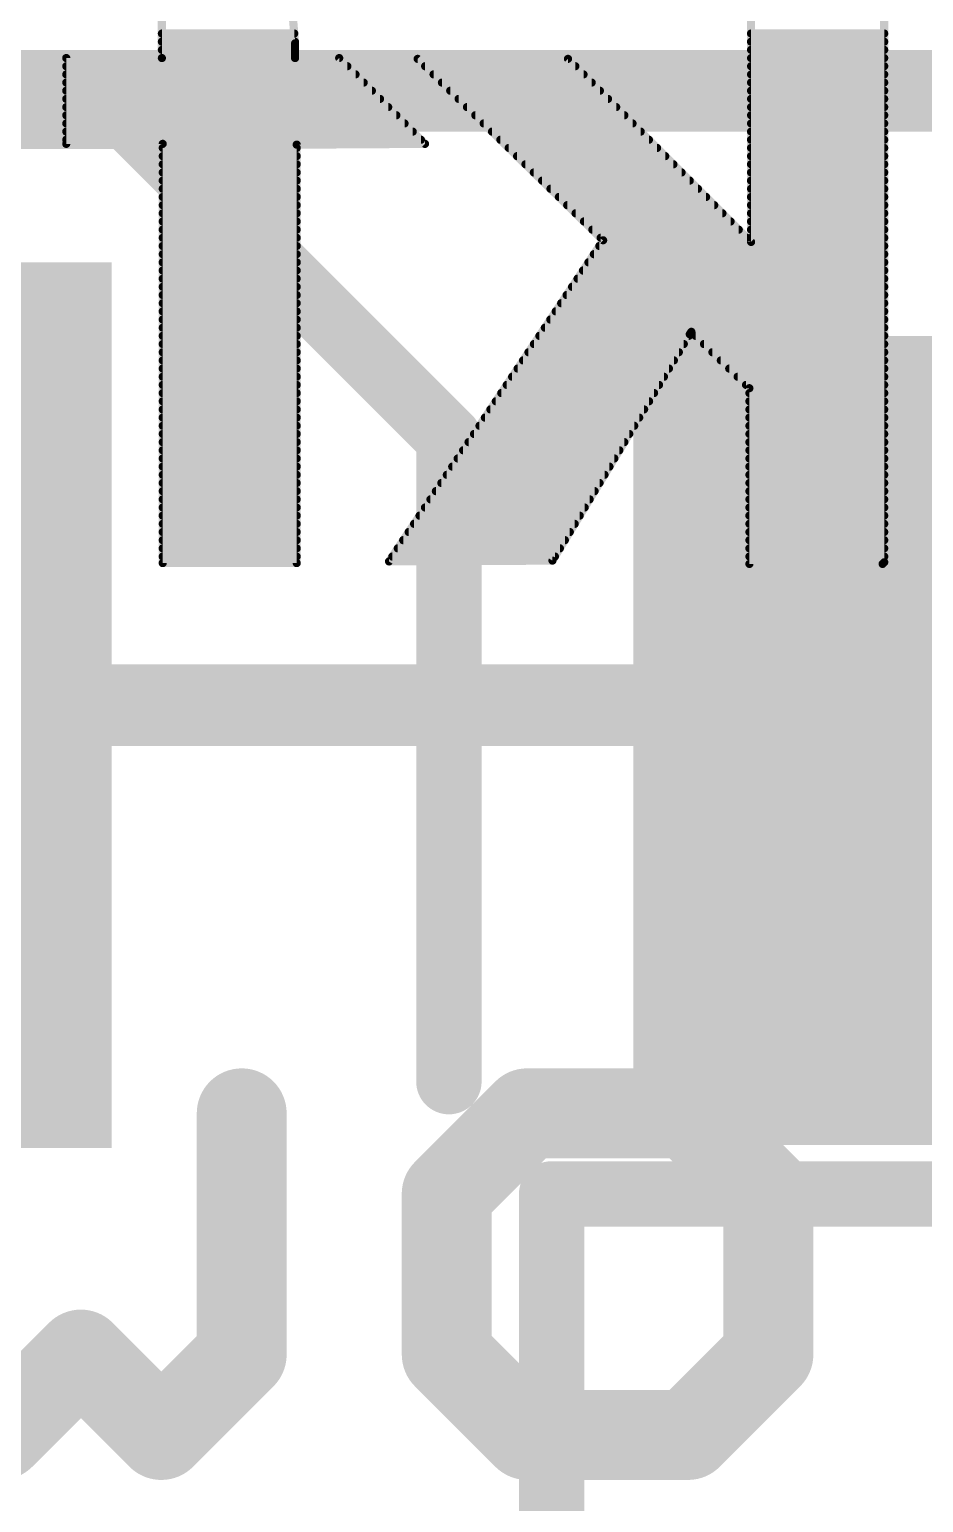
# Model space of a CAD drawing. Extents: x -128 to 56, y -3 to 18.
# Drawn here: x 29.39 to 32.169, y 8.312 to 12.89 of the extents above; entities that cross this region are included whole.
import ezdxf

# ---------------------------------------------------------------- set-up
doc = ezdxf.new("R2010")
doc.units = 0
for name, color, linetype in [('1', 12, 'CONTINUOUS'), ('16', 132, 'CONTINUOUS'), ('21', 53, 'CONTINUOUS'), ('22', 53, 'CONTINUOUS'), ('29', 253, 'CONTINUOUS'), ('31', 253, 'CONTINUOUS'), ('51', 53, 'CONTINUOUS')]:
    doc.layers.add(name, color=color, linetype=linetype)

# ---------------------------------------------------------------- blocks, each defined once
blk = doc.blocks.new('RECT')
blk.add_solid([(-0.5, -0.5), (0.5, -0.5), (-0.5, 0.5), (0.5, 0.5)])

msp = doc.modelspace()

# ---------------------------------------------------------------- linework, layer by layer
at = {"layer": '1', "const_width": 0.254}
for points in [[(28.194, 10.79), (31.9074, 10.79)], [(31.9074, 10.79), (31.9786, 10.7188)]]:
    msp.add_lwpolyline(points, dxfattribs=at)
at = {"layer": '1', "const_width": 0.127}
for points in [[(31.9523, 10.8349, 1), (31.8625, 10.7451)], [(31.9074, 10.7265, 1), (31.9074, 10.8535)], [(31.9337, 10.6739, 1), (32.0235, 10.7637)]]:
    msp.add_lwpolyline(points, format="xyb", dxfattribs=at)
at = {"layer": '16', "const_width": 0.254}
msp.add_lwpolyline([(5.08, 12.7), (44.45, 12.7)], dxfattribs=at)
at = {"layer": '21', "const_width": 0.2032}
for points in [[(26.694, 12.62), (29.694, 12.62)], [(29.694, 12.62), (30.694, 11.62)], [(30.694, 11.62), (30.694, 9.62)], [(31.0134, 5.969), (31.0134, 9.271)], [(31.0134, 9.271), (37.5666, 9.271)]]:
    msp.add_lwpolyline(points, dxfattribs=at)
at = {"layer": '21', "const_width": 0.1016}
for points in [[(29.7299, 12.6559, 1), (29.6581, 12.5841)], [(29.694, 12.5692, 1), (29.694, 12.6708)], [(30.7448, 11.62, 1), (30.6432, 11.62)], [(30.6581, 11.5841, 1), (30.7299, 11.6559)], [(30.6432, 9.62, 1), (30.7448, 9.62)], [(31.0642, 9.271, 1), (30.9626, 9.271)], [(31.0134, 9.3218, 1), (31.0134, 9.2202)]]:
    msp.add_lwpolyline(points, format="xyb", dxfattribs=at)
at = {"layer": '22'}
for points, const_width in [([(31.6332, 13.4036), (31.6332, 12.2301)], 0.0254), ([(32.0472, 11.2344), (32.0472, 13.1674)], 0.0254), ([(30.2158, 12.8473), (30.1981, 13.0607)], 0.0254), ([(29.8018, 12.9413), (29.8018, 12.8016)], 0.0254), ([(29.8018, 12.8778), (30.2133, 12.8778)], 0.0254), ([(31.6332, 12.8778), (32.0472, 12.8778)], 0.0254), ([(29.8018, 12.8524), (30.2154, 12.8524)], 0.0254), ([(29.8018, 12.827), (30.2158, 12.827)], 0.0254), ([(30.2158, 12.8016), (30.2158, 12.8473)], 0.0254), ([(31.6332, 12.8524), (32.0472, 12.8524)], 0.0254), ([(31.6332, 12.827), (32.0472, 12.827)], 0.0254), ([(29.8018, 12.8016), (29.5046, 12.8016)], 0.0254), ([(29.5046, 12.8016), (29.5046, 12.5349)], 0.0254), ([(29.5046, 12.7762), (30.3784, 12.7762)], 0.0254), ([(29.8018, 12.8016), (30.2158, 12.8016)], 0.0254), ([(30.353, 12.8016), (30.2158, 12.8016)], 0.0254), ([(30.6197, 12.5349), (30.353, 12.8016)], 0.0254), ([(31.0642, 12.7991), (30.5968, 12.7991)], 0.0254), ([(30.5968, 12.7991), (31.1734, 12.2352)], 0.0254), ([(30.6202, 12.7762), (31.0871, 12.7762)], 0.0254), ([(31.6332, 12.2301), (31.0642, 12.7991)], 0.0254), ([(31.6332, 12.8016), (32.0472, 12.8016)], 0.0254), ([(31.6332, 12.7762), (32.0472, 12.7762)], 0.0254), ([(29.5046, 12.7508), (30.4038, 12.7508)], 0.0254), ([(29.5046, 12.7254), (30.4292, 12.7254)], 0.0254), ([(30.6462, 12.7508), (31.1125, 12.7508)], 0.0254), ([(30.6722, 12.7254), (31.1379, 12.7254)], 0.0254), ([(31.6332, 12.7508), (32.0472, 12.7508)], 0.0254), ([(31.6332, 12.7254), (32.0472, 12.7254)], 0.0254), ([(29.5046, 12.7), (30.4546, 12.7)], 0.0254), ([(29.5046, 12.6746), (30.48, 12.6746)], 0.0254), ([(30.6981, 12.7), (31.1633, 12.7)], 0.0254), ([(30.7241, 12.6746), (31.1887, 12.6746)], 0.0254), ([(31.6332, 12.7), (32.0472, 12.7)], 0.0254), ([(31.6332, 12.6746), (32.0472, 12.6746)], 0.0254), ([(29.5046, 12.6492), (30.5054, 12.6492)], 0.0254), ([(30.7501, 12.6492), (31.2141, 12.6492)], 0.0254), ([(31.6332, 12.6492), (32.0472, 12.6492)], 0.0254), ([(29.5046, 12.6238), (30.5308, 12.6238)], 0.0254), ([(29.5046, 12.5984), (30.5562, 12.5984)], 0.0254), ([(30.776, 12.6238), (31.2395, 12.6238)], 0.0254), ([(30.802, 12.5984), (31.2649, 12.5984)], 0.0254), ([(31.6332, 12.6238), (32.0472, 12.6238)], 0.0254), ([(31.6332, 12.5984), (32.0472, 12.5984)], 0.0254), ([(29.5046, 12.573), (30.5816, 12.573)], 0.0254), ([(29.5046, 12.5476), (30.607, 12.5476)], 0.0254), ([(29.5046, 12.5349), (29.8044, 12.5349)], 0.0254), ([(29.8044, 12.5349), (29.8044, 11.2319)], 0.0254), ([(30.2209, 12.5324), (30.6197, 12.5349)], 0.0254), ([(30.828, 12.573), (31.2903, 12.573)], 0.0254), ([(30.854, 12.5476), (31.3157, 12.5476)], 0.0254), ([(31.6332, 12.573), (32.0472, 12.573)], 0.0254), ([(31.6332, 12.5476), (32.0472, 12.5476)], 0.0254), ([(29.8044, 12.5222), (30.2209, 12.5222)], 0.0254), ([(29.8044, 12.4968), (30.2209, 12.4968)], 0.0254), ([(30.2209, 11.2319), (30.2209, 12.5324)], 0.0254), ([(30.8799, 12.5222), (31.3411, 12.5222)], 0.0254), ([(30.9059, 12.4968), (31.3665, 12.4968)], 0.0254), ([(31.6332, 12.5222), (32.0472, 12.5222)], 0.0254), ([(31.6332, 12.4968), (32.0472, 12.4968)], 0.0254), ([(29.8044, 12.4714), (30.2209, 12.4714)], 0.0254), ([(29.8044, 12.446), (30.2209, 12.446)], 0.0254), ([(30.9319, 12.4714), (31.3919, 12.4714)], 0.0254), ([(30.9579, 12.446), (31.4173, 12.446)], 0.0254), ([(31.6332, 12.4714), (32.0472, 12.4714)], 0.0254), ([(31.6332, 12.446), (32.0472, 12.446)], 0.0254), ([(29.8044, 12.4206), (30.2209, 12.4206)], 0.0254), ([(30.9838, 12.4206), (31.4427, 12.4206)], 0.0254), ([(31.6332, 12.4206), (32.0472, 12.4206)], 0.0254), ([(29.8044, 12.3952), (30.2209, 12.3952)], 0.0254), ([(29.8044, 12.3698), (30.2209, 12.3698)], 0.0254), ([(31.0098, 12.3952), (31.4681, 12.3952)], 0.0254), ([(31.0358, 12.3698), (31.4935, 12.3698)], 0.0254), ([(31.6332, 12.3952), (32.0472, 12.3952)], 0.0254), ([(31.6332, 12.3698), (32.0472, 12.3698)], 0.0254), ([(29.8044, 12.3444), (30.2209, 12.3444)], 0.0254), ([(29.8044, 12.319), (30.2209, 12.319)], 0.0254), ([(31.0617, 12.3444), (31.5189, 12.3444)], 0.0254), ([(31.0877, 12.319), (31.5443, 12.319)], 0.0254), ([(31.6332, 12.3444), (32.0472, 12.3444)], 0.0254), ([(31.6332, 12.319), (32.0472, 12.319)], 0.0254), ([(29.8044, 12.2936), (30.2209, 12.2936)], 0.0254), ([(29.8044, 12.2682), (30.2209, 12.2682)], 0.0254), ([(31.1137, 12.2936), (31.5697, 12.2936)], 0.0254), ([(31.1397, 12.2682), (31.5951, 12.2682)], 0.0254), ([(31.6332, 12.2936), (32.0472, 12.2936)], 0.0254), ([(31.6332, 12.2682), (32.0472, 12.2682)], 0.0254), ([(29.8044, 12.2428), (30.2209, 12.2428)], 0.0254), ([(29.8044, 12.2174), (30.2209, 12.2174)], 0.0254), ([(31.1734, 12.2352), (30.5079, 11.237)], 0.0254), ([(31.1615, 12.2174), (32.0472, 12.2174)], 0.0254), ([(31.1656, 12.2428), (31.6205, 12.2428)], 0.0254), ([(31.6332, 12.2428), (32.0472, 12.2428)], 0.0254), ([(29.8044, 12.192), (30.2209, 12.192)], 0.0254), ([(31.1446, 12.192), (32.0472, 12.192)], 0.0254), ([(29.8044, 12.1666), (30.2209, 12.1666)], 0.0254), ([(29.8044, 12.1412), (30.2209, 12.1412)], 0.0254), ([(31.1107, 12.1412), (32.0472, 12.1412)], 0.0254), ([(31.1277, 12.1666), (32.0472, 12.1666)], 0.0254), ([(29.8044, 12.1158), (30.2209, 12.1158)], 0.0254), ([(29.8044, 12.0904), (30.2209, 12.0904)], 0.0254), ([(31.0769, 12.0904), (32.0472, 12.0904)], 0.0254), ([(31.0938, 12.1158), (32.0472, 12.1158)], 0.0254), ([(29.8044, 12.065), (30.2209, 12.065)], 0.0254), ([(29.8044, 12.0396), (30.2209, 12.0396)], 0.0254), ([(31.043, 12.0396), (32.0472, 12.0396)], 0.0254), ([(31.0599, 12.065), (32.0472, 12.065)], 0.0254), ([(29.8044, 12.0142), (30.2209, 12.0142)], 0.0254), ([(29.8044, 11.9888), (30.2209, 11.9888)], 0.0254), ([(31.0091, 11.9888), (32.0472, 11.9888)], 0.0254), ([(31.0261, 12.0142), (32.0472, 12.0142)], 0.0254), ([(29.8044, 11.9634), (30.2209, 11.9634)], 0.0254), ([(29.8044, 11.938), (30.2209, 11.938)], 0.0254), ([(30.9753, 11.938), (31.4396, 11.938)], 0.0254), ([(30.9922, 11.9634), (32.0472, 11.9634)], 0.0254), ([(31.0159, 11.2395), (31.4427, 11.9431)], 0.0254), ([(31.4427, 11.9431), (31.4477, 11.9507)], 0.0254), ([(31.4477, 11.9507), (31.6281, 11.7754)], 0.0254), ([(31.4608, 11.938), (32.0472, 11.938)], 0.0254), ([(29.8044, 11.9126), (30.2209, 11.9126)], 0.0254), ([(30.9583, 11.9126), (31.4242, 11.9126)], 0.0254), ([(31.4869, 11.9126), (32.0472, 11.9126)], 0.0254), ([(29.8044, 11.8872), (30.2209, 11.8872)], 0.0254), ([(29.8044, 11.8618), (30.2209, 11.8618)], 0.0254), ([(30.9245, 11.8618), (31.3934, 11.8618)], 0.0254), ([(30.9414, 11.8872), (31.4088, 11.8872)], 0.0254), ([(31.513, 11.8872), (32.0472, 11.8872)], 0.0254), ([(31.5392, 11.8618), (32.0472, 11.8618)], 0.0254), ([(29.8044, 11.8364), (30.2209, 11.8364)], 0.0254), ([(29.8044, 11.811), (30.2209, 11.811)], 0.0254), ([(30.8906, 11.811), (31.3626, 11.811)], 0.0254), ([(30.9075, 11.8364), (31.378, 11.8364)], 0.0254), ([(31.5653, 11.8364), (32.0472, 11.8364)], 0.0254), ([(31.5915, 11.811), (32.0472, 11.811)], 0.0254), ([(29.8044, 11.7856), (30.2209, 11.7856)], 0.0254), ([(29.8044, 11.7602), (30.2209, 11.7602)], 0.0254), ([(30.8567, 11.7602), (31.3318, 11.7602)], 0.0254), ([(30.8737, 11.7856), (31.3472, 11.7856)], 0.0254), ([(31.6176, 11.7856), (32.0472, 11.7856)], 0.0254), ([(31.6281, 11.7754), (31.6281, 11.2293)], 0.0254), ([(31.6281, 11.7602), (32.0472, 11.7602)], 0.0254), ([(29.8044, 11.7348), (30.2209, 11.7348)], 0.0254), ([(29.8044, 11.7094), (30.2209, 11.7094)], 0.0254), ([(30.8229, 11.7094), (31.3009, 11.7094)], 0.0254), ([(30.8398, 11.7348), (31.3163, 11.7348)], 0.0254), ([(31.6281, 11.7348), (32.0472, 11.7348)], 0.0254), ([(31.6281, 11.7094), (32.0472, 11.7094)], 0.0254), ([(29.8044, 11.684), (30.2209, 11.684)], 0.0254), ([(30.8059, 11.684), (31.2855, 11.684)], 0.0254), ([(31.6281, 11.684), (32.0472, 11.684)], 0.0254), ([(29.8044, 11.6586), (30.2209, 11.6586)], 0.0254), ([(29.8044, 11.6332), (30.2209, 11.6332)], 0.0254), ([(30.772, 11.6332), (31.2547, 11.6332)], 0.0254), ([(30.789, 11.6586), (31.2701, 11.6586)], 0.0254), ([(31.6281, 11.6586), (32.0472, 11.6586)], 0.0254), ([(31.6281, 11.6332), (32.0472, 11.6332)], 0.0254), ([(29.8044, 11.6078), (30.2209, 11.6078)], 0.0254), ([(29.8044, 11.5824), (30.2209, 11.5824)], 0.0254), ([(30.7382, 11.5824), (31.2239, 11.5824)], 0.0254), ([(30.7551, 11.6078), (31.2393, 11.6078)], 0.0254), ([(31.6281, 11.6078), (32.0472, 11.6078)], 0.0254), ([(31.6281, 11.5824), (32.0472, 11.5824)], 0.0254), ([(29.8044, 11.557), (30.2209, 11.557)], 0.0254), ([(29.8044, 11.5316), (30.2209, 11.5316)], 0.0254), ([(30.7043, 11.5316), (31.1931, 11.5316)], 0.0254), ([(30.7212, 11.557), (31.2085, 11.557)], 0.0254), ([(31.6281, 11.557), (32.0472, 11.557)], 0.0254), ([(31.6281, 11.5316), (32.0472, 11.5316)], 0.0254), ([(29.8044, 11.5062), (30.2209, 11.5062)], 0.0254), ([(29.8044, 11.4808), (30.2209, 11.4808)], 0.0254), ([(30.6704, 11.4808), (31.1623, 11.4808)], 0.0254), ([(30.6874, 11.5062), (31.1777, 11.5062)], 0.0254), ([(31.6281, 11.5062), (32.0472, 11.5062)], 0.0254), ([(31.6281, 11.4808), (32.0472, 11.4808)], 0.0254), ([(29.8044, 11.4554), (30.2209, 11.4554)], 0.0254), ([(30.6535, 11.4554), (31.1469, 11.4554)], 0.0254), ([(31.6281, 11.4554), (32.0472, 11.4554)], 0.0254), ([(29.8044, 11.43), (30.2209, 11.43)], 0.0254), ([(29.8044, 11.4046), (30.2209, 11.4046)], 0.0254), ([(30.6196, 11.4046), (31.116, 11.4046)], 0.0254), ([(30.6366, 11.43), (31.1315, 11.43)], 0.0254), ([(31.6281, 11.43), (32.0472, 11.43)], 0.0254), ([(31.6281, 11.4046), (32.0472, 11.4046)], 0.0254), ([(29.8044, 11.3792), (30.2209, 11.3792)], 0.0254), ([(29.8044, 11.3538), (30.2209, 11.3538)], 0.0254), ([(30.5858, 11.3538), (31.0852, 11.3538)], 0.0254), ([(30.6027, 11.3792), (31.1006, 11.3792)], 0.0254), ([(31.6281, 11.3792), (32.0472, 11.3792)], 0.0254), ([(31.6281, 11.3538), (32.0472, 11.3538)], 0.0254), ([(29.8044, 11.3284), (30.2209, 11.3284)], 0.0254), ([(29.8044, 11.303), (30.2209, 11.303)], 0.0254), ([(30.5519, 11.303), (31.0544, 11.303)], 0.0254), ([(30.5688, 11.3284), (31.0698, 11.3284)], 0.0254), ([(31.6281, 11.3284), (32.0472, 11.3284)], 0.0254), ([(31.6281, 11.303), (32.0472, 11.303)], 0.0254), ([(29.8044, 11.2776), (30.2209, 11.2776)], 0.0254), ([(29.8044, 11.2522), (30.2209, 11.2522)], 0.0254), ([(30.518, 11.2522), (31.0236, 11.2522)], 0.0254), ([(30.535, 11.2776), (31.039, 11.2776)], 0.0254), ([(31.6281, 11.2776), (32.0472, 11.2776)], 0.0254), ([(31.6281, 11.2522), (32.0472, 11.2522)], 0.0254), ([(29.8044, 11.2319), (30.2209, 11.2319)], 0.0254), ([(30.5079, 11.237), (31.0159, 11.2395)], 0.0254), ([(31.6281, 11.2293), (32.0421, 11.2293)], 0.0254), ([(32.0421, 11.2293), (32.0472, 11.2344)], 0.0254), ([(30.05, 9.5216), (30.05, 8.7717)], 0.2794), ([(30.6872, 9.2716), (30.9372, 9.5216)], 0.2794), ([(30.9372, 9.5216), (31.4372, 9.5216)], 0.2794), ([(31.4372, 9.5216), (31.6871, 9.2716)], 0.2794), ([(30.6872, 8.7717), (30.6872, 9.2716)], 0.2794), ([(31.6871, 9.2716), (31.6871, 8.7717)], 0.2794), ([(29.3, 8.5217), (29.0501, 8.7717)], 0.2794), ([(29.55, 8.7717), (29.3, 8.5217)], 0.2794), ([(29.8, 8.5217), (29.55, 8.7717)], 0.2794), ([(30.05, 8.7717), (29.8, 8.5217)], 0.2794), ([(30.9372, 8.5217), (30.6872, 8.7717)], 0.2794), ([(31.6871, 8.7717), (31.4372, 8.5217)], 0.2794), ([(31.4372, 8.5217), (30.9372, 8.5217)], 0.2794)]:
    msp.add_lwpolyline(points, dxfattribs=dict(at, const_width=const_width))
for points, const_width in [([(29.8018, 12.8841, 1), (29.8018, 12.8715)], 0.0127), ([(30.2133, 12.8715, 1), (30.2133, 12.8841)], 0.0127), ([(31.6332, 12.8841, 1), (31.6332, 12.8715)], 0.0127), ([(32.0472, 12.8715, 1), (32.0472, 12.8841)], 0.0127), ([(29.8018, 12.8588, 1), (29.8018, 12.8461)], 0.0127), ([(29.8018, 12.8333, 1), (29.8018, 12.8207)], 0.0127), ([(30.2222, 12.8473, 1), (30.2095, 12.8473)], 0.0127), ([(30.2095, 12.8468, 1), (30.2221, 12.8478)], 0.0127), ([(30.2154, 12.8461, 1), (30.2154, 12.8588)], 0.0127), ([(30.2158, 12.8207, 1), (30.2158, 12.8333)], 0.0127), ([(31.6332, 12.8588, 1), (31.6332, 12.8461)], 0.0127), ([(31.6332, 12.8333, 1), (31.6332, 12.8207)], 0.0127), ([(32.0472, 12.8461, 1), (32.0472, 12.8588)], 0.0127), ([(32.0472, 12.8207, 1), (32.0472, 12.8333)], 0.0127), ([(29.511, 12.8016, 1), (29.4982, 12.8016)], 0.0127), ([(29.5046, 12.8079, 1), (29.5046, 12.7953)], 0.0127), ([(29.5046, 12.7826, 1), (29.5046, 12.7699)], 0.0127), ([(29.7954, 12.8016, 1), (29.8082, 12.8016)], 0.0127), ([(29.8018, 12.8079, 1), (29.8018, 12.7953)], 0.0127), ([(29.8018, 12.7953, 1), (29.8018, 12.8079)], 0.0127), ([(30.2095, 12.8016, 1), (30.2222, 12.8016)], 0.0127), ([(30.2158, 12.8079, 1), (30.2158, 12.7953)], 0.0127), ([(30.2158, 12.7953, 1), (30.2158, 12.8079)], 0.0127), ([(30.3575, 12.8061, 1), (30.3485, 12.7971)], 0.0127), ([(30.353, 12.7953, 1), (30.353, 12.8079)], 0.0127), ([(30.3784, 12.7699, 1), (30.3784, 12.7826)], 0.0127), ([(30.5968, 12.8055, 1), (30.5968, 12.7928)], 0.0127), ([(30.6012, 12.8036, 1), (30.5924, 12.7946)], 0.0127), ([(30.6202, 12.7826, 1), (30.6202, 12.7699)], 0.0127), ([(31.0687, 12.8036, 1), (31.0597, 12.7946)], 0.0127), ([(31.0642, 12.7928, 1), (31.0642, 12.8055)], 0.0127), ([(31.0871, 12.7699, 1), (31.0871, 12.7826)], 0.0127), ([(31.6332, 12.8079, 1), (31.6332, 12.7953)], 0.0127), ([(31.6332, 12.7826, 1), (31.6332, 12.7699)], 0.0127), ([(32.0472, 12.7953, 1), (32.0472, 12.8079)], 0.0127), ([(32.0472, 12.7699, 1), (32.0472, 12.7826)], 0.0127), ([(29.5046, 12.7571, 1), (29.5046, 12.7445)], 0.0127), ([(29.5046, 12.7317, 1), (29.5046, 12.7191)], 0.0127), ([(30.4038, 12.7445, 1), (30.4038, 12.7571)], 0.0127), ([(30.4292, 12.7191, 1), (30.4292, 12.7317)], 0.0127), ([(30.6462, 12.7571, 1), (30.6462, 12.7445)], 0.0127), ([(30.6722, 12.7317, 1), (30.6722, 12.7191)], 0.0127), ([(31.1125, 12.7445, 1), (31.1125, 12.7571)], 0.0127), ([(31.1379, 12.7191, 1), (31.1379, 12.7317)], 0.0127), ([(31.6332, 12.7571, 1), (31.6332, 12.7445)], 0.0127), ([(31.6332, 12.7317, 1), (31.6332, 12.7191)], 0.0127), ([(32.0472, 12.7445, 1), (32.0472, 12.7571)], 0.0127), ([(32.0472, 12.7191, 1), (32.0472, 12.7317)], 0.0127), ([(29.5046, 12.7064, 1), (29.5046, 12.6937)], 0.0127), ([(29.5046, 12.6809, 1), (29.5046, 12.6683)], 0.0127), ([(30.4546, 12.6937, 1), (30.4546, 12.7064)], 0.0127), ([(30.48, 12.6683, 1), (30.48, 12.6809)], 0.0127), ([(30.6981, 12.7064, 1), (30.6981, 12.6937)], 0.0127), ([(30.7241, 12.6809, 1), (30.7241, 12.6683)], 0.0127), ([(31.1633, 12.6937, 1), (31.1633, 12.7064)], 0.0127), ([(31.1887, 12.6683, 1), (31.1887, 12.6809)], 0.0127), ([(31.6332, 12.7064, 1), (31.6332, 12.6937)], 0.0127), ([(31.6332, 12.6809, 1), (31.6332, 12.6683)], 0.0127), ([(32.0472, 12.6937, 1), (32.0472, 12.7064)], 0.0127), ([(32.0472, 12.6683, 1), (32.0472, 12.6809)], 0.0127), ([(29.5046, 12.6555, 1), (29.5046, 12.6429)], 0.0127), ([(30.5054, 12.6429, 1), (30.5054, 12.6555)], 0.0127), ([(30.7501, 12.6555, 1), (30.7501, 12.6429)], 0.0127), ([(31.2141, 12.6429, 1), (31.2141, 12.6555)], 0.0127), ([(31.6332, 12.6555, 1), (31.6332, 12.6429)], 0.0127), ([(32.0472, 12.6429, 1), (32.0472, 12.6555)], 0.0127), ([(29.5046, 12.6302, 1), (29.5046, 12.6175)], 0.0127), ([(29.5046, 12.6047, 1), (29.5046, 12.5921)], 0.0127), ([(30.5308, 12.6175, 1), (30.5308, 12.6302)], 0.0127), ([(30.5562, 12.5921, 1), (30.5562, 12.6047)], 0.0127), ([(30.776, 12.6302, 1), (30.776, 12.6175)], 0.0127), ([(30.802, 12.6047, 1), (30.802, 12.5921)], 0.0127), ([(31.2395, 12.6175, 1), (31.2395, 12.6302)], 0.0127), ([(31.2649, 12.5921, 1), (31.2649, 12.6047)], 0.0127), ([(31.6332, 12.6302, 1), (31.6332, 12.6175)], 0.0127), ([(31.6332, 12.6047, 1), (31.6332, 12.5921)], 0.0127), ([(32.0472, 12.6175, 1), (32.0472, 12.6302)], 0.0127), ([(32.0472, 12.5921, 1), (32.0472, 12.6047)], 0.0127), ([(29.5046, 12.5793, 1), (29.5046, 12.5667)], 0.0127), ([(29.5046, 12.554, 1), (29.5046, 12.5413)], 0.0127), ([(29.5046, 12.5412, 1), (29.5046, 12.5286)], 0.0127), ([(29.8108, 12.5349, 1), (29.798, 12.5349)], 0.0127), ([(29.8044, 12.5286, 1), (29.8044, 12.5412)], 0.0127), ([(30.5816, 12.5667, 1), (30.5816, 12.5793)], 0.0127), ([(30.607, 12.5413, 1), (30.607, 12.554)], 0.0127), ([(30.6152, 12.5304, 1), (30.6242, 12.5394)], 0.0127), ([(30.6197, 12.5286, 1), (30.6197, 12.5412)], 0.0127), ([(30.828, 12.5793, 1), (30.828, 12.5667)], 0.0127), ([(30.854, 12.554, 1), (30.854, 12.5413)], 0.0127), ([(31.2903, 12.5667, 1), (31.2903, 12.5793)], 0.0127), ([(31.3157, 12.5413, 1), (31.3157, 12.554)], 0.0127), ([(31.6332, 12.5793, 1), (31.6332, 12.5667)], 0.0127), ([(31.6332, 12.554, 1), (31.6332, 12.5413)], 0.0127), ([(32.0472, 12.5667, 1), (32.0472, 12.5793)], 0.0127), ([(32.0472, 12.5413, 1), (32.0472, 12.554)], 0.0127), ([(29.4982, 12.5349, 1), (29.511, 12.5349)], 0.0127), ([(29.8044, 12.5285, 1), (29.8044, 12.5159)], 0.0127), ([(29.8044, 12.5031, 1), (29.8044, 12.4905)], 0.0127), ([(30.2273, 12.5324, 1), (30.2145, 12.5324)], 0.0127), ([(30.2209, 12.5387, 1), (30.2209, 12.5261)], 0.0127), ([(30.2209, 12.5159, 1), (30.2209, 12.5285)], 0.0127), ([(30.2209, 12.4905, 1), (30.2209, 12.5031)], 0.0127), ([(30.8799, 12.5285, 1), (30.8799, 12.5159)], 0.0127), ([(30.9059, 12.5031, 1), (30.9059, 12.4905)], 0.0127), ([(31.3411, 12.5159, 1), (31.3411, 12.5285)], 0.0127), ([(31.3665, 12.4905, 1), (31.3665, 12.5031)], 0.0127), ([(31.6332, 12.5285, 1), (31.6332, 12.5159)], 0.0127), ([(31.6332, 12.5031, 1), (31.6332, 12.4905)], 0.0127), ([(32.0472, 12.5159, 1), (32.0472, 12.5285)], 0.0127), ([(32.0472, 12.4905, 1), (32.0472, 12.5031)], 0.0127), ([(29.8044, 12.4778, 1), (29.8044, 12.4651)], 0.0127), ([(29.8044, 12.4523, 1), (29.8044, 12.4397)], 0.0127), ([(30.2209, 12.4651, 1), (30.2209, 12.4778)], 0.0127), ([(30.2209, 12.4397, 1), (30.2209, 12.4523)], 0.0127), ([(30.9319, 12.4778, 1), (30.9319, 12.4651)], 0.0127), ([(30.9579, 12.4523, 1), (30.9579, 12.4397)], 0.0127), ([(31.3919, 12.4651, 1), (31.3919, 12.4778)], 0.0127), ([(31.4173, 12.4397, 1), (31.4173, 12.4523)], 0.0127), ([(31.6332, 12.4778, 1), (31.6332, 12.4651)], 0.0127), ([(31.6332, 12.4523, 1), (31.6332, 12.4397)], 0.0127), ([(32.0472, 12.4651, 1), (32.0472, 12.4778)], 0.0127), ([(32.0472, 12.4397, 1), (32.0472, 12.4523)], 0.0127), ([(29.8044, 12.4269, 1), (29.8044, 12.4143)], 0.0127), ([(30.2209, 12.4143, 1), (30.2209, 12.4269)], 0.0127), ([(30.9838, 12.4269, 1), (30.9838, 12.4143)], 0.0127), ([(31.4427, 12.4143, 1), (31.4427, 12.4269)], 0.0127), ([(31.6332, 12.4269, 1), (31.6332, 12.4143)], 0.0127), ([(32.0472, 12.4143, 1), (32.0472, 12.4269)], 0.0127), ([(29.8044, 12.4016, 1), (29.8044, 12.3889)], 0.0127), ([(29.8044, 12.3762, 1), (29.8044, 12.3635)], 0.0127), ([(30.2209, 12.3889, 1), (30.2209, 12.4016)], 0.0127), ([(30.2209, 12.3635, 1), (30.2209, 12.3762)], 0.0127), ([(31.0098, 12.4016, 1), (31.0098, 12.3889)], 0.0127), ([(31.0358, 12.3762, 1), (31.0358, 12.3635)], 0.0127), ([(31.4681, 12.3889, 1), (31.4681, 12.4016)], 0.0127), ([(31.4935, 12.3635, 1), (31.4935, 12.3762)], 0.0127), ([(31.6332, 12.4016, 1), (31.6332, 12.3889)], 0.0127), ([(31.6332, 12.3762, 1), (31.6332, 12.3635)], 0.0127), ([(32.0472, 12.3889, 1), (32.0472, 12.4016)], 0.0127), ([(32.0472, 12.3635, 1), (32.0472, 12.3762)], 0.0127), ([(29.8044, 12.3254, 1), (29.8044, 12.3127)], 0.0127), ([(29.8044, 12.3507, 1), (29.8044, 12.3381)], 0.0127), ([(30.2209, 12.3381, 1), (30.2209, 12.3507)], 0.0127), ([(30.2209, 12.3127, 1), (30.2209, 12.3254)], 0.0127), ([(31.0617, 12.3507, 1), (31.0617, 12.3381)], 0.0127), ([(31.0877, 12.3254, 1), (31.0877, 12.3127)], 0.0127), ([(31.5189, 12.3381, 1), (31.5189, 12.3507)], 0.0127), ([(31.5443, 12.3127, 1), (31.5443, 12.3254)], 0.0127), ([(31.6332, 12.3507, 1), (31.6332, 12.3381)], 0.0127), ([(31.6332, 12.3254, 1), (31.6332, 12.3127)], 0.0127), ([(32.0472, 12.3381, 1), (32.0472, 12.3507)], 0.0127), ([(32.0472, 12.3127, 1), (32.0472, 12.3254)], 0.0127), ([(29.8044, 12.3, 1), (29.8044, 12.2873)], 0.0127), ([(29.8044, 12.2745, 1), (29.8044, 12.2619)], 0.0127), ([(30.2209, 12.2873, 1), (30.2209, 12.3)], 0.0127), ([(30.2209, 12.2619, 1), (30.2209, 12.2745)], 0.0127), ([(31.1137, 12.3, 1), (31.1137, 12.2873)], 0.0127), ([(31.1397, 12.2745, 1), (31.1397, 12.2619)], 0.0127), ([(31.5697, 12.2873, 1), (31.5697, 12.3)], 0.0127), ([(31.5951, 12.2619, 1), (31.5951, 12.2745)], 0.0127), ([(31.6332, 12.3, 1), (31.6332, 12.2873)], 0.0127), ([(31.6332, 12.2745, 1), (31.6332, 12.2619)], 0.0127), ([(32.0472, 12.2873, 1), (32.0472, 12.3)], 0.0127), ([(32.0472, 12.2619, 1), (32.0472, 12.2745)], 0.0127), ([(29.8044, 12.2492, 1), (29.8044, 12.2365)], 0.0127), ([(29.8044, 12.2238, 1), (29.8044, 12.2111)], 0.0127), ([(30.2209, 12.2365, 1), (30.2209, 12.2492)], 0.0127), ([(30.2209, 12.2111, 1), (30.2209, 12.2238)], 0.0127), ([(31.1615, 12.2238, 1), (31.1615, 12.2111)], 0.0127), ([(31.1656, 12.2492, 1), (31.1656, 12.2365)], 0.0127), ([(31.1787, 12.2317, 1), (31.1681, 12.2387)], 0.0127), ([(31.169, 12.2307, 1), (31.1778, 12.2397)], 0.0127), ([(31.6205, 12.2365, 1), (31.6205, 12.2492)], 0.0127), ([(31.6332, 12.2492, 1), (31.6332, 12.2365)], 0.0127), ([(31.6269, 12.2301, 1), (31.6396, 12.2301)], 0.0127), ([(31.6287, 12.2256, 1), (31.6377, 12.2346)], 0.0127), ([(32.0472, 12.2365, 1), (32.0472, 12.2492)], 0.0127), ([(32.0472, 12.2111, 1), (32.0472, 12.2238)], 0.0127), ([(29.8044, 12.1983, 1), (29.8044, 12.1857)], 0.0127), ([(30.2209, 12.1857, 1), (30.2209, 12.1983)], 0.0127), ([(31.1446, 12.1983, 1), (31.1446, 12.1857)], 0.0127), ([(32.0472, 12.1857, 1), (32.0472, 12.1983)], 0.0127), ([(29.8044, 12.173, 1), (29.8044, 12.1603)], 0.0127), ([(29.8044, 12.1476, 1), (29.8044, 12.1349)], 0.0127), ([(30.2209, 12.1603, 1), (30.2209, 12.173)], 0.0127), ([(30.2209, 12.1349, 1), (30.2209, 12.1476)], 0.0127), ([(31.1107, 12.1476, 1), (31.1107, 12.1349)], 0.0127), ([(31.1277, 12.173, 1), (31.1277, 12.1603)], 0.0127), ([(32.0472, 12.1603, 1), (32.0472, 12.173)], 0.0127), ([(32.0472, 12.1349, 1), (32.0472, 12.1476)], 0.0127), ([(29.8044, 12.0968, 1), (29.8044, 12.0841)], 0.0127), ([(29.8044, 12.1221, 1), (29.8044, 12.1095)], 0.0127), ([(30.2209, 12.1095, 1), (30.2209, 12.1221)], 0.0127), ([(30.2209, 12.0841, 1), (30.2209, 12.0968)], 0.0127), ([(31.0769, 12.0968, 1), (31.0769, 12.0841)], 0.0127), ([(31.0938, 12.1221, 1), (31.0938, 12.1095)], 0.0127), ([(32.0472, 12.1095, 1), (32.0472, 12.1221)], 0.0127), ([(32.0472, 12.0841, 1), (32.0472, 12.0968)], 0.0127), ([(29.8044, 12.0714, 1), (29.8044, 12.0587)], 0.0127), ([(29.8044, 12.0459, 1), (29.8044, 12.0333)], 0.0127), ([(30.2209, 12.0587, 1), (30.2209, 12.0714)], 0.0127), ([(30.2209, 12.0333, 1), (30.2209, 12.0459)], 0.0127), ([(31.043, 12.0459, 1), (31.043, 12.0333)], 0.0127), ([(31.0599, 12.0714, 1), (31.0599, 12.0587)], 0.0127), ([(32.0472, 12.0587, 1), (32.0472, 12.0714)], 0.0127), ([(32.0472, 12.0333, 1), (32.0472, 12.0459)], 0.0127), ([(29.8044, 12.0206, 1), (29.8044, 12.0079)], 0.0127), ([(29.8044, 11.9952, 1), (29.8044, 11.9825)], 0.0127), ([(30.2209, 12.0079, 1), (30.2209, 12.0206)], 0.0127), ([(30.2209, 11.9825, 1), (30.2209, 11.9952)], 0.0127), ([(31.0091, 11.9952, 1), (31.0091, 11.9825)], 0.0127), ([(31.0261, 12.0206, 1), (31.0261, 12.0079)], 0.0127), ([(32.0472, 12.0079, 1), (32.0472, 12.0206)], 0.0127), ([(32.0472, 11.9825, 1), (32.0472, 11.9952)], 0.0127), ([(29.8044, 11.9444, 1), (29.8044, 11.9317)], 0.0127), ([(29.8044, 11.9697, 1), (29.8044, 11.9571)], 0.0127), ([(30.2209, 11.9571, 1), (30.2209, 11.9697)], 0.0127), ([(30.2209, 11.9317, 1), (30.2209, 11.9444)], 0.0127), ([(30.9753, 11.9444, 1), (30.9753, 11.9317)], 0.0127), ([(30.9922, 11.9697, 1), (30.9922, 11.9571)], 0.0127), ([(31.4374, 11.9466, 1), (31.448, 11.9396)], 0.0127), ([(31.4481, 11.9398, 1), (31.4373, 11.9464)], 0.0127), ([(31.4396, 11.9317, 1), (31.4396, 11.9444)], 0.0127), ([(31.4521, 11.9553, 1), (31.4433, 11.9461)], 0.0127), ([(31.453, 11.9472, 1), (31.4424, 11.9542)], 0.0127), ([(31.4608, 11.9444, 1), (31.4608, 11.9317)], 0.0127), ([(32.0472, 11.9571, 1), (32.0472, 11.9697)], 0.0127), ([(32.0472, 11.9317, 1), (32.0472, 11.9444)], 0.0127), ([(29.8044, 11.919, 1), (29.8044, 11.9063)], 0.0127), ([(30.2209, 11.9063, 1), (30.2209, 11.919)], 0.0127), ([(30.9583, 11.919, 1), (30.9583, 11.9063)], 0.0127), ([(31.4242, 11.9063, 1), (31.4242, 11.919)], 0.0127), ([(31.4869, 11.919, 1), (31.4869, 11.9063)], 0.0127), ([(32.0472, 11.9063, 1), (32.0472, 11.919)], 0.0127), ([(29.8044, 11.8935, 1), (29.8044, 11.8809)], 0.0127), ([(29.8044, 11.8681, 1), (29.8044, 11.8555)], 0.0127), ([(30.2209, 11.8809, 1), (30.2209, 11.8935)], 0.0127), ([(30.2209, 11.8555, 1), (30.2209, 11.8681)], 0.0127), ([(30.9245, 11.8681, 1), (30.9245, 11.8555)], 0.0127), ([(30.9414, 11.8935, 1), (30.9414, 11.8809)], 0.0127), ([(31.3934, 11.8555, 1), (31.3934, 11.8681)], 0.0127), ([(31.4088, 11.8809, 1), (31.4088, 11.8935)], 0.0127), ([(31.513, 11.8935, 1), (31.513, 11.8809)], 0.0127), ([(31.5392, 11.8681, 1), (31.5392, 11.8555)], 0.0127), ([(32.0472, 11.8809, 1), (32.0472, 11.8935)], 0.0127), ([(32.0472, 11.8555, 1), (32.0472, 11.8681)], 0.0127), ([(29.8044, 11.8428, 1), (29.8044, 11.8301)], 0.0127), ([(29.8044, 11.8173, 1), (29.8044, 11.8047)], 0.0127), ([(30.2209, 11.8301, 1), (30.2209, 11.8428)], 0.0127), ([(30.2209, 11.8047, 1), (30.2209, 11.8173)], 0.0127), ([(30.8906, 11.8173, 1), (30.8906, 11.8047)], 0.0127), ([(30.9075, 11.8428, 1), (30.9075, 11.8301)], 0.0127), ([(31.3626, 11.8047, 1), (31.3626, 11.8173)], 0.0127), ([(31.378, 11.8301, 1), (31.378, 11.8428)], 0.0127), ([(31.5653, 11.8428, 1), (31.5653, 11.8301)], 0.0127), ([(31.5915, 11.8173, 1), (31.5915, 11.8047)], 0.0127), ([(32.0472, 11.8301, 1), (32.0472, 11.8428)], 0.0127), ([(32.0472, 11.8047, 1), (32.0472, 11.8173)], 0.0127), ([(29.8044, 11.7666, 1), (29.8044, 11.7539)], 0.0127), ([(29.8044, 11.7919, 1), (29.8044, 11.7793)], 0.0127), ([(30.2209, 11.7793, 1), (30.2209, 11.7919)], 0.0127), ([(30.2209, 11.7539, 1), (30.2209, 11.7666)], 0.0127), ([(30.8567, 11.7666, 1), (30.8567, 11.7539)], 0.0127), ([(30.8737, 11.7919, 1), (30.8737, 11.7793)], 0.0127), ([(31.3318, 11.7539, 1), (31.3318, 11.7666)], 0.0127), ([(31.3472, 11.7793, 1), (31.3472, 11.7919)], 0.0127), ([(31.6176, 11.7919, 1), (31.6176, 11.7793)], 0.0127), ([(31.6345, 11.7754, 1), (31.6217, 11.7754)], 0.0127), ([(31.6281, 11.7666, 1), (31.6281, 11.7539)], 0.0127), ([(31.6237, 11.7708, 1), (31.6325, 11.78)], 0.0127), ([(32.0472, 11.7793, 1), (32.0472, 11.7919)], 0.0127), ([(32.0472, 11.7539, 1), (32.0472, 11.7666)], 0.0127), ([(29.8044, 11.7411, 1), (29.8044, 11.7285)], 0.0127), ([(29.8044, 11.7157, 1), (29.8044, 11.7031)], 0.0127), ([(30.2209, 11.7285, 1), (30.2209, 11.7411)], 0.0127), ([(30.2209, 11.7031, 1), (30.2209, 11.7157)], 0.0127), ([(30.8229, 11.7157, 1), (30.8229, 11.7031)], 0.0127), ([(30.8398, 11.7411, 1), (30.8398, 11.7285)], 0.0127), ([(31.3009, 11.7031, 1), (31.3009, 11.7157)], 0.0127), ([(31.3163, 11.7285, 1), (31.3163, 11.7411)], 0.0127), ([(31.6281, 11.7411, 1), (31.6281, 11.7285)], 0.0127), ([(31.6281, 11.7157, 1), (31.6281, 11.7031)], 0.0127), ([(32.0472, 11.7285, 1), (32.0472, 11.7411)], 0.0127), ([(32.0472, 11.7031, 1), (32.0472, 11.7157)], 0.0127), ([(29.8044, 11.6904, 1), (29.8044, 11.6777)], 0.0127), ([(30.2209, 11.6777, 1), (30.2209, 11.6904)], 0.0127), ([(30.8059, 11.6904, 1), (30.8059, 11.6777)], 0.0127), ([(31.2855, 11.6777, 1), (31.2855, 11.6904)], 0.0127), ([(31.6281, 11.6904, 1), (31.6281, 11.6777)], 0.0127), ([(32.0472, 11.6777, 1), (32.0472, 11.6904)], 0.0127), ([(29.8044, 11.6649, 1), (29.8044, 11.6523)], 0.0127), ([(29.8044, 11.6395, 1), (29.8044, 11.6269)], 0.0127), ([(30.2209, 11.6523, 1), (30.2209, 11.6649)], 0.0127), ([(30.2209, 11.6269, 1), (30.2209, 11.6395)], 0.0127), ([(30.772, 11.6395, 1), (30.772, 11.6269)], 0.0127), ([(30.789, 11.6649, 1), (30.789, 11.6523)], 0.0127), ([(31.2547, 11.6269, 1), (31.2547, 11.6395)], 0.0127), ([(31.2701, 11.6523, 1), (31.2701, 11.6649)], 0.0127), ([(31.6281, 11.6649, 1), (31.6281, 11.6523)], 0.0127), ([(31.6281, 11.6395, 1), (31.6281, 11.6269)], 0.0127), ([(32.0472, 11.6523, 1), (32.0472, 11.6649)], 0.0127), ([(32.0472, 11.6269, 1), (32.0472, 11.6395)], 0.0127), ([(29.8044, 11.6142, 1), (29.8044, 11.6015)], 0.0127), ([(29.8044, 11.5887, 1), (29.8044, 11.5761)], 0.0127), ([(30.2209, 11.6015, 1), (30.2209, 11.6142)], 0.0127), ([(30.2209, 11.5761, 1), (30.2209, 11.5887)], 0.0127), ([(30.7382, 11.5887, 1), (30.7382, 11.5761)], 0.0127), ([(30.7551, 11.6142, 1), (30.7551, 11.6015)], 0.0127), ([(31.2239, 11.5761, 1), (31.2239, 11.5887)], 0.0127), ([(31.2393, 11.6015, 1), (31.2393, 11.6142)], 0.0127), ([(31.6281, 11.6142, 1), (31.6281, 11.6015)], 0.0127), ([(31.6281, 11.5887, 1), (31.6281, 11.5761)], 0.0127), ([(32.0472, 11.6015, 1), (32.0472, 11.6142)], 0.0127), ([(32.0472, 11.5761, 1), (32.0472, 11.5887)], 0.0127), ([(29.8044, 11.538, 1), (29.8044, 11.5253)], 0.0127), ([(29.8044, 11.5633, 1), (29.8044, 11.5507)], 0.0127), ([(30.2209, 11.5507, 1), (30.2209, 11.5633)], 0.0127), ([(30.2209, 11.5253, 1), (30.2209, 11.538)], 0.0127), ([(30.7043, 11.538, 1), (30.7043, 11.5253)], 0.0127), ([(30.7212, 11.5633, 1), (30.7212, 11.5507)], 0.0127), ([(31.1931, 11.5253, 1), (31.1931, 11.538)], 0.0127), ([(31.2085, 11.5507, 1), (31.2085, 11.5633)], 0.0127), ([(31.6281, 11.5633, 1), (31.6281, 11.5507)], 0.0127), ([(31.6281, 11.538, 1), (31.6281, 11.5253)], 0.0127), ([(32.0472, 11.5507, 1), (32.0472, 11.5633)], 0.0127), ([(32.0472, 11.5253, 1), (32.0472, 11.538)], 0.0127), ([(29.8044, 11.5125, 1), (29.8044, 11.4999)], 0.0127), ([(29.8044, 11.4871, 1), (29.8044, 11.4745)], 0.0127), ([(30.2209, 11.4999, 1), (30.2209, 11.5125)], 0.0127), ([(30.2209, 11.4745, 1), (30.2209, 11.4871)], 0.0127), ([(30.6704, 11.4871, 1), (30.6704, 11.4745)], 0.0127), ([(30.6874, 11.5125, 1), (30.6874, 11.4999)], 0.0127), ([(31.1623, 11.4745, 1), (31.1623, 11.4871)], 0.0127), ([(31.1777, 11.4999, 1), (31.1777, 11.5125)], 0.0127), ([(31.6281, 11.5125, 1), (31.6281, 11.4999)], 0.0127), ([(31.6281, 11.4871, 1), (31.6281, 11.4745)], 0.0127), ([(32.0472, 11.4999, 1), (32.0472, 11.5125)], 0.0127), ([(32.0472, 11.4745, 1), (32.0472, 11.4871)], 0.0127), ([(29.8044, 11.4618, 1), (29.8044, 11.4491)], 0.0127), ([(30.2209, 11.4491, 1), (30.2209, 11.4618)], 0.0127), ([(30.6535, 11.4618, 1), (30.6535, 11.4491)], 0.0127), ([(31.1469, 11.4491, 1), (31.1469, 11.4618)], 0.0127), ([(31.6281, 11.4618, 1), (31.6281, 11.4491)], 0.0127), ([(32.0472, 11.4491, 1), (32.0472, 11.4618)], 0.0127), ([(29.8044, 11.4363, 1), (29.8044, 11.4237)], 0.0127), ([(29.8044, 11.4109, 1), (29.8044, 11.3983)], 0.0127), ([(30.2209, 11.4237, 1), (30.2209, 11.4363)], 0.0127), ([(30.2209, 11.3983, 1), (30.2209, 11.4109)], 0.0127), ([(30.6196, 11.4109, 1), (30.6196, 11.3983)], 0.0127), ([(30.6366, 11.4363, 1), (30.6366, 11.4237)], 0.0127), ([(31.116, 11.3983, 1), (31.116, 11.4109)], 0.0127), ([(31.1315, 11.4237, 1), (31.1315, 11.4363)], 0.0127), ([(31.6281, 11.4363, 1), (31.6281, 11.4237)], 0.0127), ([(31.6281, 11.4109, 1), (31.6281, 11.3983)], 0.0127), ([(32.0472, 11.4237, 1), (32.0472, 11.4363)], 0.0127), ([(32.0472, 11.3983, 1), (32.0472, 11.4109)], 0.0127), ([(29.8044, 11.3856, 1), (29.8044, 11.3729)], 0.0127), ([(29.8044, 11.3601, 1), (29.8044, 11.3475)], 0.0127), ([(30.2209, 11.3729, 1), (30.2209, 11.3856)], 0.0127), ([(30.2209, 11.3475, 1), (30.2209, 11.3601)], 0.0127), ([(30.5858, 11.3601, 1), (30.5858, 11.3475)], 0.0127), ([(30.6027, 11.3856, 1), (30.6027, 11.3729)], 0.0127), ([(31.0852, 11.3475, 1), (31.0852, 11.3601)], 0.0127), ([(31.1006, 11.3729, 1), (31.1006, 11.3856)], 0.0127), ([(31.6281, 11.3856, 1), (31.6281, 11.3729)], 0.0127), ([(31.6281, 11.3601, 1), (31.6281, 11.3475)], 0.0127), ([(32.0472, 11.3729, 1), (32.0472, 11.3856)], 0.0127), ([(32.0472, 11.3475, 1), (32.0472, 11.3601)], 0.0127), ([(29.8044, 11.3094, 1), (29.8044, 11.2967)], 0.0127), ([(29.8044, 11.3347, 1), (29.8044, 11.3221)], 0.0127), ([(30.2209, 11.3221, 1), (30.2209, 11.3347)], 0.0127), ([(30.2209, 11.2967, 1), (30.2209, 11.3094)], 0.0127), ([(30.5519, 11.3094, 1), (30.5519, 11.2967)], 0.0127), ([(30.5688, 11.3347, 1), (30.5688, 11.3221)], 0.0127), ([(31.0544, 11.2967, 1), (31.0544, 11.3094)], 0.0127), ([(31.0698, 11.3221, 1), (31.0698, 11.3347)], 0.0127), ([(31.6281, 11.3347, 1), (31.6281, 11.3221)], 0.0127), ([(31.6281, 11.3094, 1), (31.6281, 11.2967)], 0.0127), ([(32.0472, 11.3221, 1), (32.0472, 11.3347)], 0.0127), ([(32.0472, 11.2967, 1), (32.0472, 11.3094)], 0.0127), ([(29.8044, 11.284, 1), (29.8044, 11.2713)], 0.0127), ([(29.8044, 11.2585, 1), (29.8044, 11.2459)], 0.0127), ([(30.2209, 11.2713, 1), (30.2209, 11.284)], 0.0127), ([(30.2209, 11.2459, 1), (30.2209, 11.2585)], 0.0127), ([(30.518, 11.2585, 1), (30.518, 11.2459)], 0.0127), ([(30.535, 11.284, 1), (30.535, 11.2713)], 0.0127), ([(31.0236, 11.2459, 1), (31.0236, 11.2585)], 0.0127), ([(31.039, 11.2713, 1), (31.039, 11.284)], 0.0127), ([(31.6281, 11.284, 1), (31.6281, 11.2713)], 0.0127), ([(31.6281, 11.2585, 1), (31.6281, 11.2459)], 0.0127), ([(32.0472, 11.2713, 1), (32.0472, 11.284)], 0.0127), ([(32.0472, 11.2459, 1), (32.0472, 11.2585)], 0.0127), ([(29.8044, 11.2383, 1), (29.8044, 11.2256)], 0.0127), ([(29.798, 11.2319, 1), (29.8108, 11.2319)], 0.0127), ([(30.2145, 11.2319, 1), (30.2273, 11.2319)], 0.0127), ([(30.2209, 11.2256, 1), (30.2209, 11.2383)], 0.0127), ([(30.5079, 11.2433, 1), (30.5079, 11.2307)], 0.0127), ([(30.5026, 11.2405, 1), (30.5132, 11.2335)], 0.0127), ([(31.0105, 11.2428, 1), (31.0213, 11.2362)], 0.0127), ([(31.0159, 11.2332, 1), (31.0159, 11.2458)], 0.0127), ([(31.6217, 11.2293, 1), (31.6345, 11.2293)], 0.0127), ([(31.6281, 11.2356, 1), (31.6281, 11.223)], 0.0127), ([(32.0376, 11.2338, 1), (32.0466, 11.2248)], 0.0127), ([(32.0409, 11.2344, 1), (32.0536, 11.2344)], 0.0127), ([(32.0421, 11.223, 1), (32.0421, 11.2356)], 0.0127), ([(32.0517, 11.2299, 1), (32.0427, 11.2389)], 0.0127), ([(30.1198, 9.5216, 1), (29.9801, 9.5216)], 0.1397), ([(30.9372, 9.5915, 1), (30.9372, 9.4518)], 0.1397), ([(30.9866, 9.4722, 1), (30.8878, 9.571)], 0.1397), ([(31.4866, 9.571, 1), (31.3878, 9.4722)], 0.1397), ([(31.4372, 9.4518, 1), (31.4372, 9.5915)], 0.1397), ([(30.7571, 9.2716, 1), (30.6174, 9.2716)], 0.1397), ([(30.6378, 9.321, 1), (30.7366, 9.2222)], 0.1397), ([(31.757, 9.2716, 1), (31.6173, 9.2716)], 0.1397), ([(31.6378, 9.2222, 1), (31.7365, 9.321)], 0.1397), ([(29.5994, 8.8211, 1), (29.5006, 8.7223)], 0.1397), ([(29.5994, 8.7223, 1), (29.5006, 8.8211)], 0.1397), ([(30.0994, 8.7223, 1), (30.0006, 8.8211)], 0.1397), ([(30.7366, 8.8211, 1), (30.6378, 8.7223)], 0.1397), ([(31.7365, 8.7223, 1), (31.6378, 8.8211)], 0.1397), ([(29.9801, 8.7717, 1), (30.1198, 8.7717)], 0.1397), ([(30.6174, 8.7717, 1), (30.7571, 8.7717)], 0.1397), ([(31.6173, 8.7717, 1), (31.757, 8.7717)], 0.1397), ([(30.9372, 8.5916, 1), (30.9372, 8.4519)], 0.1397), ([(31.4372, 8.4519, 1), (31.4372, 8.5916)], 0.1397), ([(29.2507, 8.5711, 1), (29.3494, 8.4723)], 0.1397), ([(29.2507, 8.4723, 1), (29.3494, 8.5711)], 0.1397), ([(29.7506, 8.5711, 1), (29.8494, 8.4723)], 0.1397), ([(29.7506, 8.4723, 1), (29.8494, 8.5711)], 0.1397), ([(30.8878, 8.4723, 1), (30.9866, 8.5711)], 0.1397), ([(31.3878, 8.5711, 1), (31.4866, 8.4723)], 0.1397)]:
    msp.add_lwpolyline(points, format="xyb", dxfattribs=dict(at, const_width=const_width))

# ---------------------------------------------------------------- block references
at = {"layer": '1'}
for p, xscale, yscale, rotation in [((28.194, 10.79), 2.55, 2.7, 270), ((31.9786, 10.7188), 1.2192, 2.2352, 180)]:
    msp.add_blockref('RECT', p, dxfattribs=dict(at, xscale=xscale, yscale=yscale, rotation=rotation))
at = {"layer": '29'}
for p, xscale, yscale, rotation in [((28.194, 10.79), 2.7532, 2.9032, 270), ((31.9786, 10.7188), 1.4224, 2.4384, 180)]:
    msp.add_blockref('RECT', p, dxfattribs=dict(at, xscale=xscale, yscale=yscale, rotation=rotation))
at = {"layer": '31'}
for p, xscale, yscale, rotation in [((28.194, 10.79), 2.55, 2.7, 270), ((31.9786, 10.7188), 1.2192, 2.2352, 180)]:
    msp.add_blockref('RECT', p, dxfattribs=dict(at, xscale=xscale, yscale=yscale, rotation=rotation))
at = {"layer": '51', "xscale": 0.8636, "yscale": 1.8542, "rotation": 180}
msp.add_blockref('RECT', (31.9786, 10.3505), dxfattribs=at)
msp.add_blockref('RECT', (31.9786, 10.3505), dxfattribs=at)

doc.saveas('drawing.dxf')
